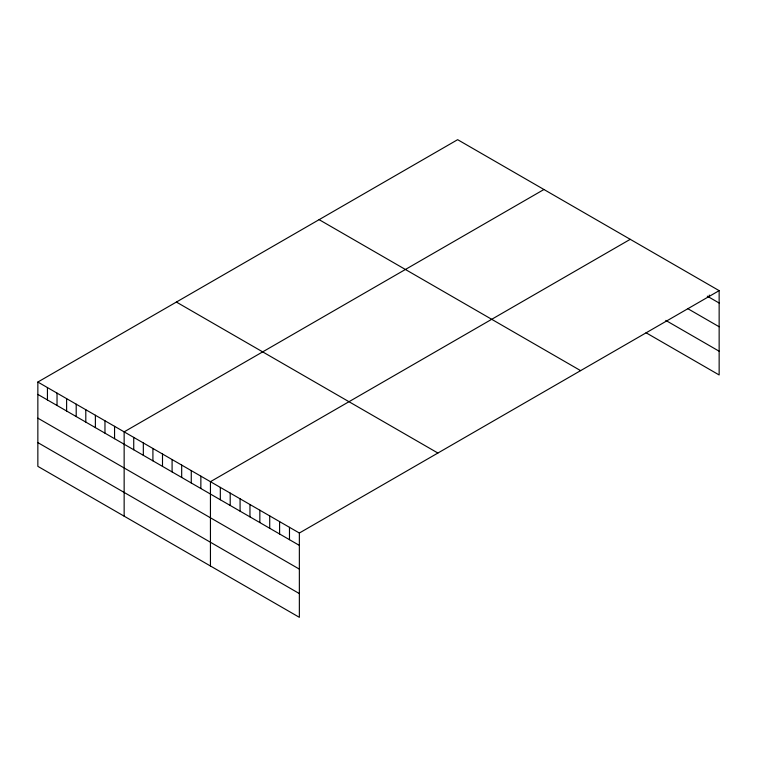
<?xml version="1.0" encoding="UTF-8"?>
<svg xmlns="http://www.w3.org/2000/svg" width="757" height="757" viewBox="0 0 757 757"><rect width="100%" height="100%" fill="white"/><g stroke="black" fill="none" stroke-linecap="round" stroke-linejoin="round"><path stroke-width="1.14" d="M719.15 290.65L457.644 139.676L37.85 382.039L37.85 466.35L299.356 617.324L299.356 533.023L719.15 290.65L719.15 374.961L646.043 332.758M543.942 189.496L124.148 431.859L124.148 516.17M630.24 239.326L210.446 481.689L210.446 565.99M707.293 296.176L719.15 303.027M687.536 308.515L719.15 326.759M665.8 320.419L719.15 351.22M319.113 219.653L580.619 370.637M176.381 302.052L437.887 453.036M37.85 382.039L299.356 533.023M37.85 394.406L299.356 545.39M37.85 418.148L299.356 569.122M37.85 442.608L299.356 593.583M709.271 295.069L709.271 297.321M289.477 527.317L289.477 539.684M279.598 521.611L279.598 533.978M269.719 515.905L269.719 528.272M259.84 510.199L259.84 522.567M249.961 504.503L249.961 516.87M240.083 498.797L240.083 511.164M230.204 493.091L230.204 505.458M220.325 487.385L220.325 499.752M200.86 476.153L200.86 488.52M191.266 470.608L191.266 482.985M181.68 465.072L181.68 477.44M172.094 459.537L172.094 471.904M162.5 454.001L162.5 466.369M152.914 448.466L152.914 460.833M143.328 442.93L143.328 455.298M133.734 437.395L133.734 449.762M114.562 426.323L114.562 438.691M104.968 420.788L104.968 433.155M95.382 415.252L95.382 427.62M85.796 409.717L85.796 422.084M76.202 404.181L76.202 416.549M66.616 398.646L66.616 411.013M57.03 393.11L57.03 405.478M47.436 387.575L47.436 399.942"/></g></svg>
